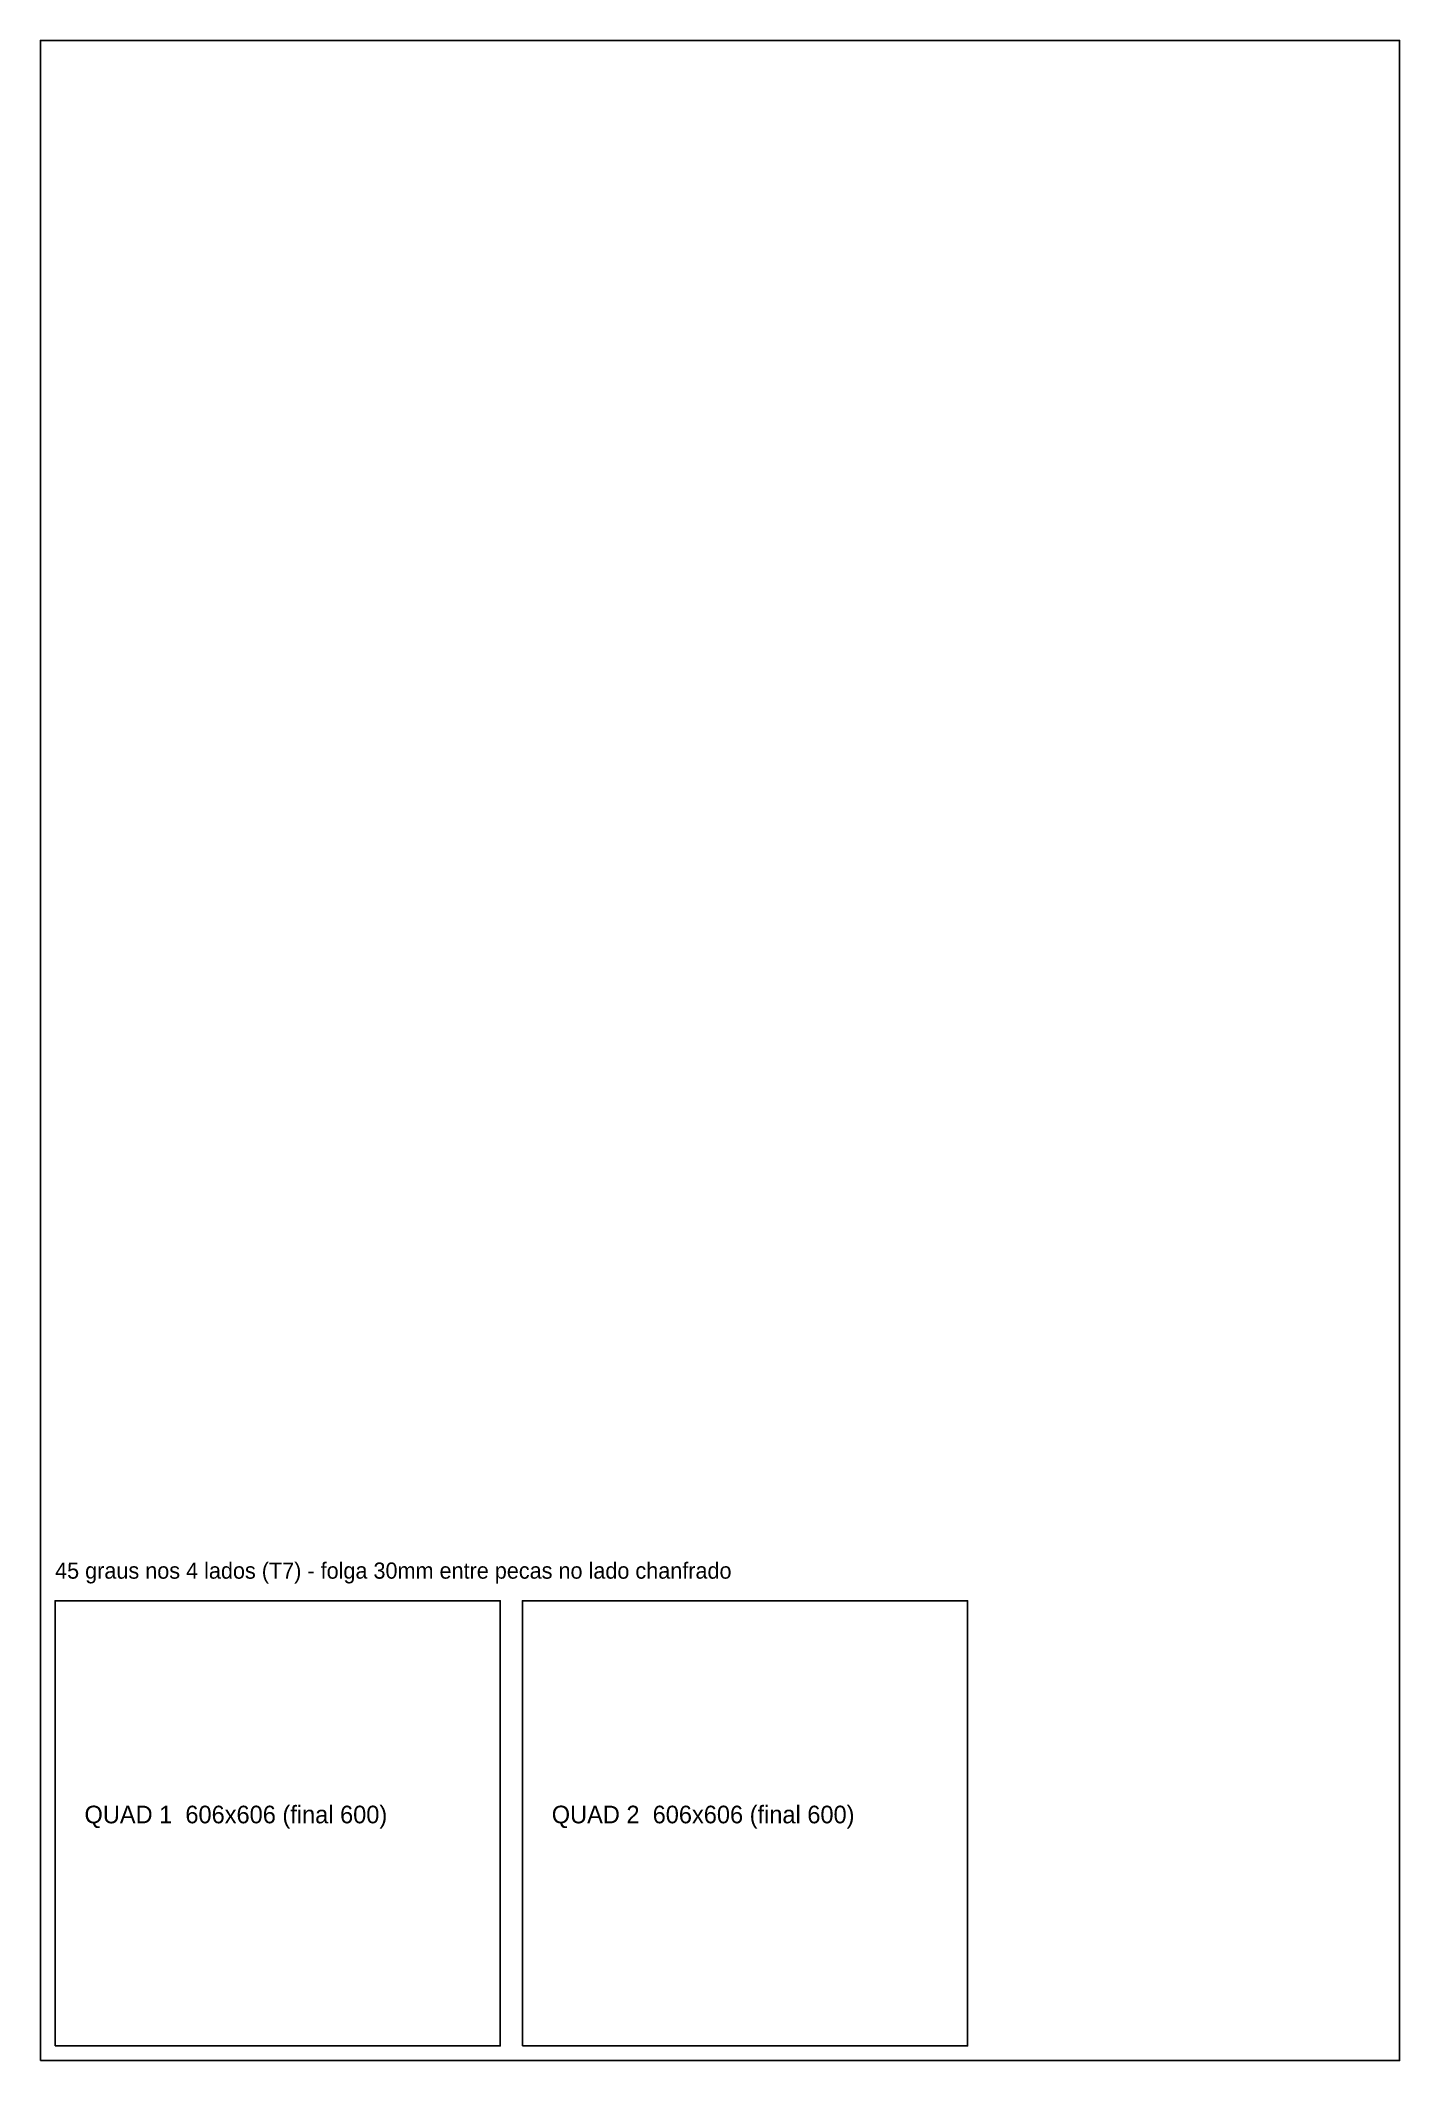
# Model space of a CAD drawing. Header units: millimetres. Extents: x 0 to 1850, y 0 to 2750.
import ezdxf

# ---------------------------------------------------------------- set-up
doc = ezdxf.new("R2010")
doc.units = ezdxf.units.MM
for name, color, linetype in [('CHANFRO_45', 6, 'CONTINUOUS'), ('CHAPA', 5, 'CONTINUOUS'), ('TEXTO', 3, 'CONTINUOUS')]:
    doc.layers.add(name, color=color, linetype=linetype)

msp = doc.modelspace()

# ---------------------------------------------------------------- linework, layer by layer
at = {"layer": 'CHANFRO_45'}
for points in [[(20, 20), (626, 20), (626, 626), (20, 626)], [(656, 20), (1262, 20), (1262, 626), (656, 626)]]:
    msp.add_lwpolyline(points, close=True, dxfattribs=at)
at = {"layer": 'CHAPA'}
msp.add_lwpolyline([(0, 0), (1850, 0), (1850, 2750), (0, 2750)], close=True, dxfattribs=at)

# ---------------------------------------------------------------- texts
at = {"layer": 'TEXTO'}
for s, height, p in [('45 graus nos 4 lados (T7) - folga 30mm entre pecas no lado chanfrado', 22, (20, 656)), ('QUAD 1  606x606 (final 600)', 24, (60, 323)), ('QUAD 2  606x606 (final 600)', 24, (696, 323))]:
    msp.add_text(s, height=height, dxfattribs=at).set_placement(p)

doc.saveas('drawing.dxf')
